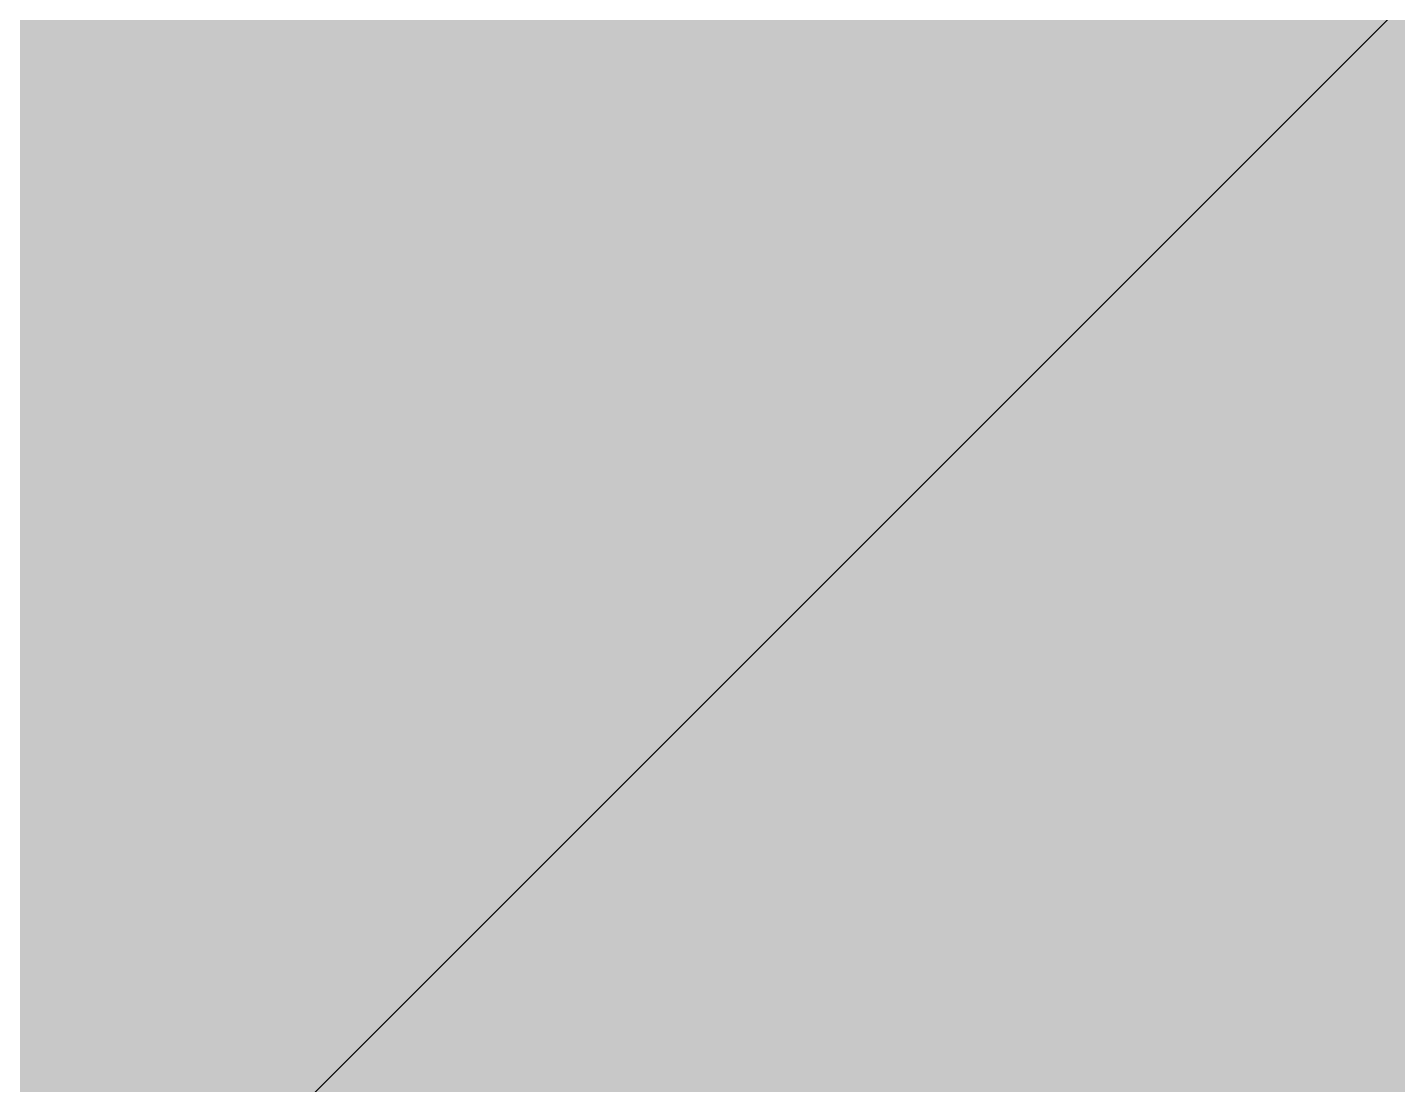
# Model space of a CAD drawing. Extents: x 1904969 to 5853062, y -2352335 to -765157.
# Drawn here: x 1918259.21 to 1918274.49, y -838406.52 to -838394.74 of the extents above; entities that cross this region are included whole.
import ezdxf

# ---------------------------------------------------------------- set-up
doc = ezdxf.new("R2010")
doc.units = 0
doc.header["$LTSCALE"] = 12
doc.header["$MEASUREMENT"] = 0
doc.layers.add('hatch', color=7, linetype='CONTINUOUS')
doc.layers.add('partition', color=7, linetype='CONTINUOUS')

msp = doc.modelspace()

# ---------------------------------------------------------------- hatches: boundary and pattern name
at = {"layer": 'partition', "linetype": 'Continuous'}
h = msp.add_hatch(color=256, dxfattribs=at)
h.dxf.hatch_style = 1
h.paths.add_polyline_path([(1915019.331, -838831.829), (1913374.331, -838831.829), (1913374.331, -838981.829), (1915019.331, -838981.829)])
h.paths.add_polyline_path([(1916236.264, -838831.829), (1915619.331, -838831.829), (1915619.331, -838981.829), (1916086.264, -838981.829)])
h.paths.add_polyline_path([(1916669.169, -838831.829), (1916307.901, -838831.829), (1916157.901, -838981.829), (1916519.169, -838981.829)])
h.paths.add_polyline_path([(1916307.901, -838831.829), (1916236.264, -838831.829), (1916086.264, -838981.829), (1916157.901, -838981.829)])
h.paths.add_polyline_path([(1916740.806, -838831.829), (1916669.169, -838831.829), (1916519.169, -838981.829), (1916590.806, -838981.829)])
h.paths.add_polyline_path([(1917184.362, -838831.829), (1916740.806, -838831.829), (1916590.806, -838981.829), (1917034.362, -838981.829)])
h.paths.add_polyline_path([(1917255.999, -838831.829), (1917184.362, -838831.829), (1917034.362, -838981.829), (1917105.999, -838981.829)])
h.paths.add_polyline_path([(1917628.195, -838831.829), (1917255.999, -838831.829), (1917107.663, -838980.165), (1917107.663, -838981.829), (1917478.195, -838981.829)])
h.paths.add_polyline_path([(1917699.832, -838831.829), (1917628.195, -838831.829), (1917478.195, -838981.829), (1917549.832, -838981.829)])
h.paths.add_polyline_path([(1918034.939, -838831.829), (1917699.832, -838831.829), (1917549.832, -838981.829), (1917884.939, -838981.829)])
h.paths.add_polyline_path([(1918106.576, -838831.829), (1918034.939, -838831.829), (1917884.939, -838981.829), (1917956.576, -838981.829)])
h.paths.add_polyline_path([(1918394.331, -838631.331), (1918244.331, -838781.331), (1918244.331, -838831.829), (1918106.576, -838831.829), (1917956.576, -838981.829), (1918394.331, -838981.829)])
h.paths.add_polyline_path([(1918394.331, -838631.331), (1918394.331, -838559.694), (1918244.331, -838709.694), (1918244.331, -838781.331)])
h.paths.add_polyline_path([(1918394.331, -838559.694), (1918394.331, -838346.331), (1918244.331, -838496.331), (1918244.331, -838709.694)])
h.paths.add_polyline_path([(1918394.331, -838346.331), (1918394.331, -838274.694), (1918244.331, -838424.694), (1918244.331, -838496.331)])
h.paths.add_polyline_path([(1918394.331, -838231.829), (1918508.099, -838231.829), (1918508.099, -838081.829), (1918244.331, -838081.829), (1918244.331, -838424.694), (1918394.331, -838274.694)])

# ---------------------------------------------------------------- linework, layer by layer
at = {"layer": 'hatch', "color": 0}
msp.add_line((1918244.331, -838424.694), (1918394.331, -838274.694), dxfattribs=at)

doc.saveas('drawing.dxf')
